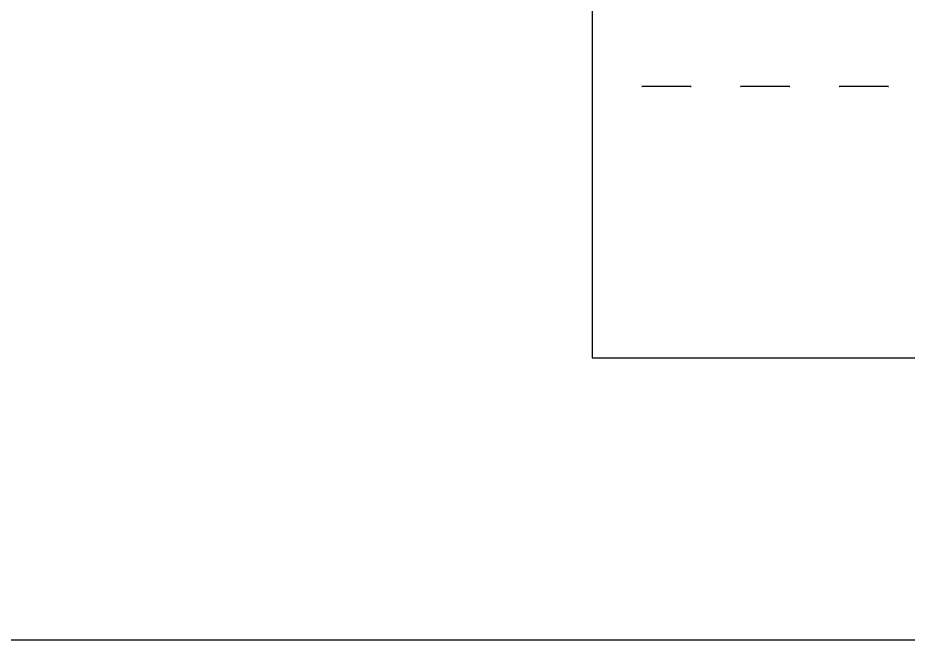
# Model space of a CAD drawing. Header units: metres. Extents: x -73 to 372, y -34 to 331.
# Drawn here: x 57.8 to 141.1, y -33.6 to 24.6 of the extents above; entities that cross this region are included whole.
import ezdxf

# ---------------------------------------------------------------- set-up
doc = ezdxf.new("R2010")
doc.units = ezdxf.units.M

msp = doc.modelspace()

# ---------------------------------------------------------------- linework, layer by layer
for points in [[(371.508, -33.638), (-73.108, -33.638), (-73.108, 330.978), (371.508, 330.978), (371.508, -33.638)], [(111.54, 42.417), (111.54, 18.169), (111.54, -7.221), (111.54, -7.224), (111.543, -7.228), (111.546, -7.23), (111.55, -7.231), (162.33, -7.231)], [(116.163, 18.169), (116.163, 18.169), (116.162, 18.169), (116.162, 18.169), (116.162, 18.17), (116.162, 18.17), (116.163, 18.17), (116.163, 18.17), (116.196, 18.177), (116.197, 18.177), (116.307, 18.183), (116.307, 18.183), (116.471, 18.187), (116.471, 18.187), (116.666, 18.189), (116.666, 18.189), (120.268, 18.189), (120.268, 18.189), (120.462, 18.187), (120.462, 18.187), (120.627, 18.183), (120.627, 18.183), (120.737, 18.177), (120.737, 18.177), (120.771, 18.17), (120.771, 18.17), (120.771, 18.17), (120.772, 18.17), (120.772, 18.169), (120.771, 18.169), (120.771, 18.169), (120.771, 18.169), (120.737, 18.162), (120.737, 18.162), (120.627, 18.156), (120.627, 18.156), (120.462, 18.152), (120.462, 18.152), (120.268, 18.15), (120.268, 18.15), (116.666, 18.15), (116.666, 18.15), (116.471, 18.152), (116.471, 18.152), (116.307, 18.156), (116.307, 18.156), (116.197, 18.162), (116.196, 18.162), (116.163, 18.169)], [(125.399, 18.169), (125.399, 18.169), (125.399, 18.169), (125.399, 18.169), (125.399, 18.17), (125.399, 18.17), (125.399, 18.17), (125.399, 18.17), (125.433, 18.177), (125.433, 18.177), (125.543, 18.183), (125.543, 18.183), (125.708, 18.187), (125.708, 18.187), (125.902, 18.189), (125.902, 18.189), (129.504, 18.189), (129.504, 18.189), (129.699, 18.187), (129.699, 18.187), (129.864, 18.183), (129.864, 18.183), (129.974, 18.177), (129.974, 18.177), (130.007, 18.17), (130.007, 18.17), (130.008, 18.17), (130.008, 18.17), (130.008, 18.169), (130.008, 18.169), (130.007, 18.169), (130.007, 18.169), (129.974, 18.162), (129.974, 18.162), (129.864, 18.156), (129.864, 18.156), (129.699, 18.152), (129.699, 18.152), (129.504, 18.15), (129.504, 18.15), (125.902, 18.15), (125.902, 18.15), (125.708, 18.152), (125.708, 18.152), (125.543, 18.156), (125.543, 18.156), (125.433, 18.162), (125.433, 18.162), (125.399, 18.169)], [(134.636, 18.169), (134.635, 18.169), (134.635, 18.169), (134.635, 18.169), (134.635, 18.17), (134.635, 18.17), (134.635, 18.17), (134.636, 18.17), (134.669, 18.177), (134.669, 18.177), (134.779, 18.183), (134.779, 18.183), (134.944, 18.187), (134.944, 18.187), (135.139, 18.189), (135.139, 18.189), (138.741, 18.189), (138.741, 18.189), (138.935, 18.187), (138.935, 18.187), (139.1, 18.183), (139.1, 18.183), (139.21, 18.177), (139.21, 18.177), (139.243, 18.17), (139.244, 18.17), (139.244, 18.17), (139.244, 18.17), (139.244, 18.169), (139.244, 18.169), (139.244, 18.169), (139.243, 18.169), (139.21, 18.162), (139.21, 18.162), (139.1, 18.156), (139.1, 18.156), (138.935, 18.152), (138.935, 18.152), (138.741, 18.15), (138.741, 18.15), (135.139, 18.15), (135.139, 18.15), (134.944, 18.152), (134.944, 18.152), (134.779, 18.156), (134.779, 18.156), (134.669, 18.162), (134.669, 18.162), (134.636, 18.169)]]:
    msp.add_lwpolyline(points)

doc.saveas('drawing.dxf')
